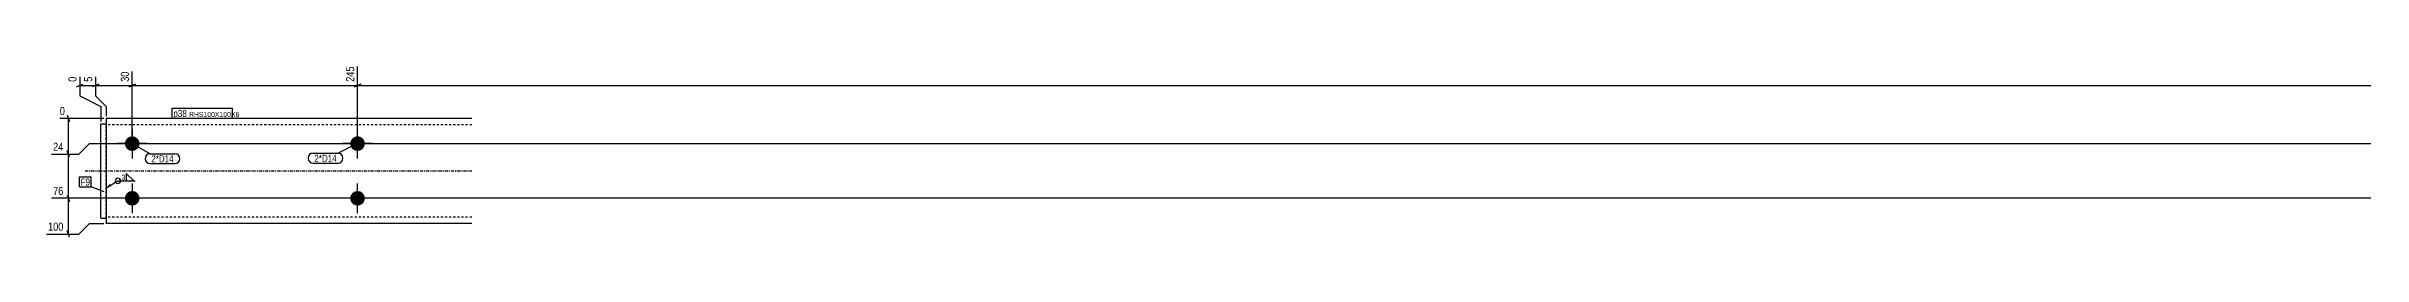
# Model space of a CAD drawing. Header units: millimetres. Extents: x 5 to 26064, y -8 to 641.
# Drawn here: x 5 to 2215, y 5 to 169 of the extents above; entities that cross this region are included whole.
import ezdxf

# ---------------------------------------------------------------- set-up
doc = ezdxf.new("R2010")
doc.units = ezdxf.units.MM
doc.linetypes.add('DXK_LINE_DOT2', pattern=[3.9198, 1.9599, -1.9599])
doc.linetypes.add('DXK_LINE_DOT3', pattern=[5.9187, 2.979, -0.9799, 0.9799, -0.9799])
for name, color, linetype in [('MÅLSÆTNING', 7, 'Continuous'), ('STÅL', 7, 'Continuous'), ('TEKST', 7, 'Continuous')]:
    doc.layers.add(name, color=color, linetype=linetype)
doc.styles.add('Arial Narrow', font='ARIALN.TTF', dxfattribs={"height": 0.2})

msp = doc.modelspace()

# ---------------------------------------------------------------- hatches: boundary and pattern name
at = {"layer": 'STÅL', "linetype": 'Continuous'}
for points in [[(86.6, 86.8, -1), (86.6, 100.8, -1)], [(301.6, 86.8, -1), (301.6, 100.8, -1)], [(86.6, 34.8, -1), (86.6, 48.8, -1)], [(301.6, 34.8, -1), (301.6, 48.8, -1)]]:
    msp.add_hatch(color=96, dxfattribs=at).paths.add_polyline_path(points)

# ---------------------------------------------------------------- linework, layer by layer
at = {"layer": 'MÅLSÆTNING', "color": 7, "linetype": 'Continuous'}
for p, q in [((36.6, 157.4), (36.6, 139.2)), ((51.6, 157.4), (51.6, 139.2)), ((51.6, 157.4), (51.6, 139.2)), ((86.6, 95.8), (86.6, 162.3)), ((301.6, 95.8), (301.6, 167.2)), ((301.6, 95.8), (301.6, 167.2)), ((33.6, 148), (39.6, 150.4)), ((36.6, 149.2), (51.6, 149.2)), ((36.6, 139.2), (56.6, 129.2)), ((54.6, 150.4), (48.6, 148)), ((54.6, 150.4), (48.6, 148)), ((51.6, 149.2), (86.6, 149.2)), ((51.6, 139.2), (61.6, 129.2)), ((51.6, 139.2), (61.6, 129.2)), ((83.6, 148), (89.6, 150.4)), ((304.6, 150.4), (298.6, 148)), ((298.6, 148), (304.6, 150.4)), ((301.6, 149.2), (2371.6, 149.2)), ((59.6, 117.8), (17.5, 117.8)), ((24.5, 120.8), (26.9, 114.8)), ((56.6, 129.2), (56.6, 114.8)), ((61.6, 129.2), (61.6, 119.8)), ((61.6, 129.2), (61.6, 119.8)), ((35.7, 83.8), (45.7, 93.8)), ((35.7, 83.8), (45.7, 93.8)), ((45.7, 93.8), (2369.6, 93.8)), ((45.7, 93.8), (2369.6, 93.8)), ((9.7, 83.8), (35.7, 83.8)), ((26.9, 80.8), (24.5, 86.8)), ((25.7, 41.8), (25.7, 83.8)), ((24.5, 44.8), (26.9, 38.8)), ((24.5, 44.8), (26.9, 38.8)), ((2369.6, 41.8), (9.7, 41.8)), ((2369.6, 41.8), (9.7, 41.8)), ((25.7, 7.8), (25.7, 41.8)), ((4.8, 7.8), (35.7, 7.8)), ((26.9, 4.8), (24.5, 10.8)), ((35.7, 7.8), (45.7, 17.8)), ((45.7, 17.8), (59.6, 17.8))]:
    msp.add_line(p, q, dxfattribs=at)
at = {"layer": 'STÅL', "color": 2, "linetype": 'Continuous'}
for p, q in [((56.6, 22.8), (56.6, 112.8)), ((56.6, 112.8), (61.6, 112.8)), ((410.6, 117.8), (61.6, 117.8)), ((61.6, 117.8), (61.6, 18.7)), ((56.6, 22.8), (61.6, 22.8)), ((61.6, 17.8), (61.6, 18.7)), ((410.6, 17.8), (61.6, 17.8))]:
    msp.add_line(p, q, dxfattribs=at)
at = {"layer": 'STÅL', "color": 7, "linetype": 'DXK_LINE_DOT2'}
for p, q in [((61.6, 22.8), (61.6, 112.8)), ((410.6, 111.8), (61.6, 111.8)), ((61.6, 23.8), (61.6, 24.3)), ((410.6, 23.8), (61.6, 23.8))]:
    msp.add_line(p, q, dxfattribs=at)
at = {"layer": 'STÅL', "color": 96, "linetype": 'Continuous'}
for p, q in [((100.6, 93.8), (72.6, 93.8)), ((86.6, 107.8), (86.6, 79.8)), ((315.6, 93.8), (287.6, 93.8)), ((301.6, 79.8), (301.6, 107.8)), ((86.6, 55.8), (86.6, 27.8)), ((301.6, 27.8), (301.6, 55.8)), ((100.6, 41.8), (72.6, 41.8)), ((315.6, 41.8), (287.6, 41.8))]:
    msp.add_line(p, q, dxfattribs=at)
at = {"layer": 'STÅL', "color": 7, "linetype": 'DXK_LINE_DOT3'}
msp.add_line((41.6, 67.8), (410.6, 67.8), dxfattribs=at)

# ---------------------------------------------------------------- next in the draw order: wipeouts: each hides what was drawn before it
at = {"color": 0, "linetype": 'Continuous'}
for points in [[(50, 159), (38.8, 159), (38.8, 151), (50, 151)], [(85, 163.9), (73.8, 163.9), (73.8, 151), (85, 151)], [(22.5, 85.4), (22.5, 96.6), (9.5, 96.6), (9.5, 85.4)], [(22.5, 43.4), (22.5, 54.6), (9.5, 54.6), (9.5, 43.4)], [(22.5, 9.4), (22.5, 20.6), (4.7, 20.6), (4.7, 9.4)]]:
    msp.add_wipeout(points, dxfattribs=at).dxf.layer = 'MÅLSÆTNING'
at = {"color": 0}
for points in [[(138.7, 119.2), (138.7, 126.2), (125.9, 126.2), (125.9, 119.2)], [(126.1, 76), (126.1, 83), (104.8, 83), (104.8, 76)], [(281.8, 76.5), (281.8, 83.5), (260.4, 83.5), (260.4, 76.5)], [(46.3, 53.9), (46.3, 60.9), (37.4, 60.9), (37.4, 53.9)], [(79.9, 59), (79.9, 64.8), (76.1, 64.8), (76.1, 59)]]:
    msp.add_wipeout(points, dxfattribs=at).dxf.layer = 'TEKST'

# ---------------------------------------------------------------- next in the draw order: hatches: boundary and pattern name
at = {"layer": 'TEKST', "linetype": 'Continuous'}
msp.add_hatch(color=3, dxfattribs=at).paths.add_polyline_path([(66.6, 53.3), (61.6, 51.9), (65.4, 55.5)])

# ---------------------------------------------------------------- next in the draw order: linework, layer by layer
at = {"layer": 'MÅLSÆTNING', "color": 7, "linetype": 'Continuous'}
for p, q in [((86.6, 95.8), (86.6, 162.3)), ((89.6, 150.4), (83.6, 148)), ((86.6, 149.2), (301.6, 149.2)), ((25.7, 83.8), (25.7, 117.8)), ((9.7, 83.8), (35.7, 83.8)), ((26.9, 80.8), (24.5, 86.8))]:
    msp.add_line(p, q, dxfattribs=at)
at = {"layer": 'TEKST', "color": 3, "linetype": 'Continuous'}
for p, q in [((61.6, 51.9), (73, 58.4)), ((73, 58.4), (89.5, 58.4)), ((88.1, 58.4), (80.9, 65.5)), ((80.9, 65.5), (80.9, 58.4)), ((80.9, 58.4), (88.1, 58.4))]:
    msp.add_line(p, q, dxfattribs=at)
for start, end in [(90, 270), (270, 90)]:
    msp.add_arc((73, 58.4), 2.5, start, end, dxfattribs=at)

# ---------------------------------------------------------------- next in the draw order: texts
at = {"layer": 'MÅLSÆTNING', "color": 3, "linetype": 'Continuous', "style": 'Arial Narrow'}
msp.add_text('30', height=7.64, rotation=90.0002, dxfattribs=at).set_placement((83.4, 152.6))
for s, p in [('24', (11.1, 87)), ('76', (11.1, 45)), ('100', (6.3, 11))]:
    msp.add_text(s, height=7.64, dxfattribs=at).set_placement(p)
at = {"layer": 'TEKST', "color": 3, "style": 'Arial Narrow'}
msp.add_text('3', height=4.77, dxfattribs=at).set_placement((76.5, 59.4))

# ---------------------------------------------------------------- next in the draw order: wipeouts: each hides what was drawn before it
at = {"color": 0, "linetype": 'Continuous'}
msp.add_wipeout([(35, 159), (23.8, 159), (23.8, 151), (35, 151)], dxfattribs=at).dxf.layer = 'MÅLSÆTNING'
at = {"color": 0}
for points in [[(138.7, 119.2), (138.7, 126.2), (125.9, 126.2), (125.9, 119.2)], [(126.1, 76), (126.1, 83), (104.8, 83), (104.8, 76)], [(281.8, 76.5), (281.8, 83.5), (260.4, 83.5), (260.4, 76.5)], [(46.3, 53.9), (46.3, 60.9), (37.4, 60.9), (37.4, 53.9)]]:
    msp.add_wipeout(points, dxfattribs=at).dxf.layer = 'TEKST'

# ---------------------------------------------------------------- next in the draw order: linework, layer by layer
at = {"layer": 'TEKST', "color": 7, "linetype": 'Continuous'}
for p, q in [((124.7, 118), (124.7, 127.4)), ((86.6, 93.8), (103.6, 84.2)), ((301.6, 93.8), (283, 84.7)), ((103.6, 84.2), (127.3, 84.2)), ((103.6, 74.8), (127.3, 74.8)), ((259.2, 84.7), (283, 84.7)), ((259.2, 75.3), (283, 75.3)), ((36.2, 62.1), (47.5, 62.1)), ((36.2, 52.7), (36.2, 62.1)), ((36.2, 52.7), (47.5, 52.7)), ((47.5, 52.7), (47.5, 62.1)), ((59.8, 47.9), (47.5, 52.7))]:
    msp.add_line(p, q, dxfattribs=at)
for centre, start, end in [((103.6, 79.5), 90, 270), ((127.3, 79.5), 270, 90), ((259.2, 80), 90, 270), ((283, 80), 270, 90)]:
    msp.add_arc(centre, 4.7, start, end, dxfattribs=at)

# ---------------------------------------------------------------- next in the draw order: texts
at = {"layer": 'MÅLSÆTNING', "color": 3, "linetype": 'Continuous', "style": 'Arial Narrow'}
for s, p in [('0', (33.4, 152.6)), ('5', (48.4, 152.6))]:
    msp.add_text(s, height=7.64, rotation=90.0002, dxfattribs=at).set_placement(p)
at = {"layer": 'TEKST', "color": 3, "style": 'Arial Narrow'}
for s, p in [('2*D14', (104.8, 76)), ('2*D14', (260.4, 76.5)), ('F9', (37.4, 53.9))]:
    msp.add_text(s, height=6.68, dxfattribs=at).set_placement(p)

# ---------------------------------------------------------------- next in the draw order: wipeouts: each hides what was drawn before it
at = {"color": 0, "linetype": 'Continuous'}
for points in [[(300, 168.8), (288.8, 168.8), (288.8, 151), (300, 151)], [(23.9, 119.4), (23.9, 130.6), (15.9, 130.6), (15.9, 119.4)]]:
    msp.add_wipeout(points, dxfattribs=at).dxf.layer = 'MÅLSÆTNING'
at = {"color": 0}
msp.add_wipeout([(181, 119.2), (181, 124.2), (140.8, 124.2), (140.8, 119.2)], dxfattribs=at).dxf.layer = 'TEKST'

# ---------------------------------------------------------------- next in the draw order: texts
at = {"layer": 'MÅLSÆTNING', "color": 3, "linetype": 'Continuous', "style": 'Arial Narrow'}
msp.add_text('245', height=7.64, rotation=90.0002, dxfattribs=at).set_placement((298.4, 152.6))
msp.add_text('0', height=7.64, dxfattribs=at).set_placement((17.5, 121))

# ---------------------------------------------------------------- next in the draw order: wipeouts: each hides what was drawn before it
at = {"color": 0}
msp.add_wipeout([(181, 119.2), (181, 124.2), (140.8, 124.2), (140.8, 119.2)], dxfattribs=at).dxf.layer = 'TEKST'

# ---------------------------------------------------------------- next in the draw order: linework, layer by layer
at = {"layer": 'TEKST', "color": 7, "linetype": 'Continuous'}
for p, q in [((124.7, 127.4), (182.2, 127.4)), ((124.7, 118), (182.2, 118)), ((182.2, 118), (182.2, 127.4))]:
    msp.add_line(p, q, dxfattribs=at)

# ---------------------------------------------------------------- next in the draw order: texts
at = {"layer": 'TEKST', "color": 3, "style": 'Arial Narrow'}
for s, height, p in [('p38', 6.68, (125.9, 119.2)), ('RHS100X100X6', 4.772, (140.8, 119.2))]:
    msp.add_text(s, height=height, dxfattribs=at).set_placement(p)

doc.saveas('drawing.dxf')
